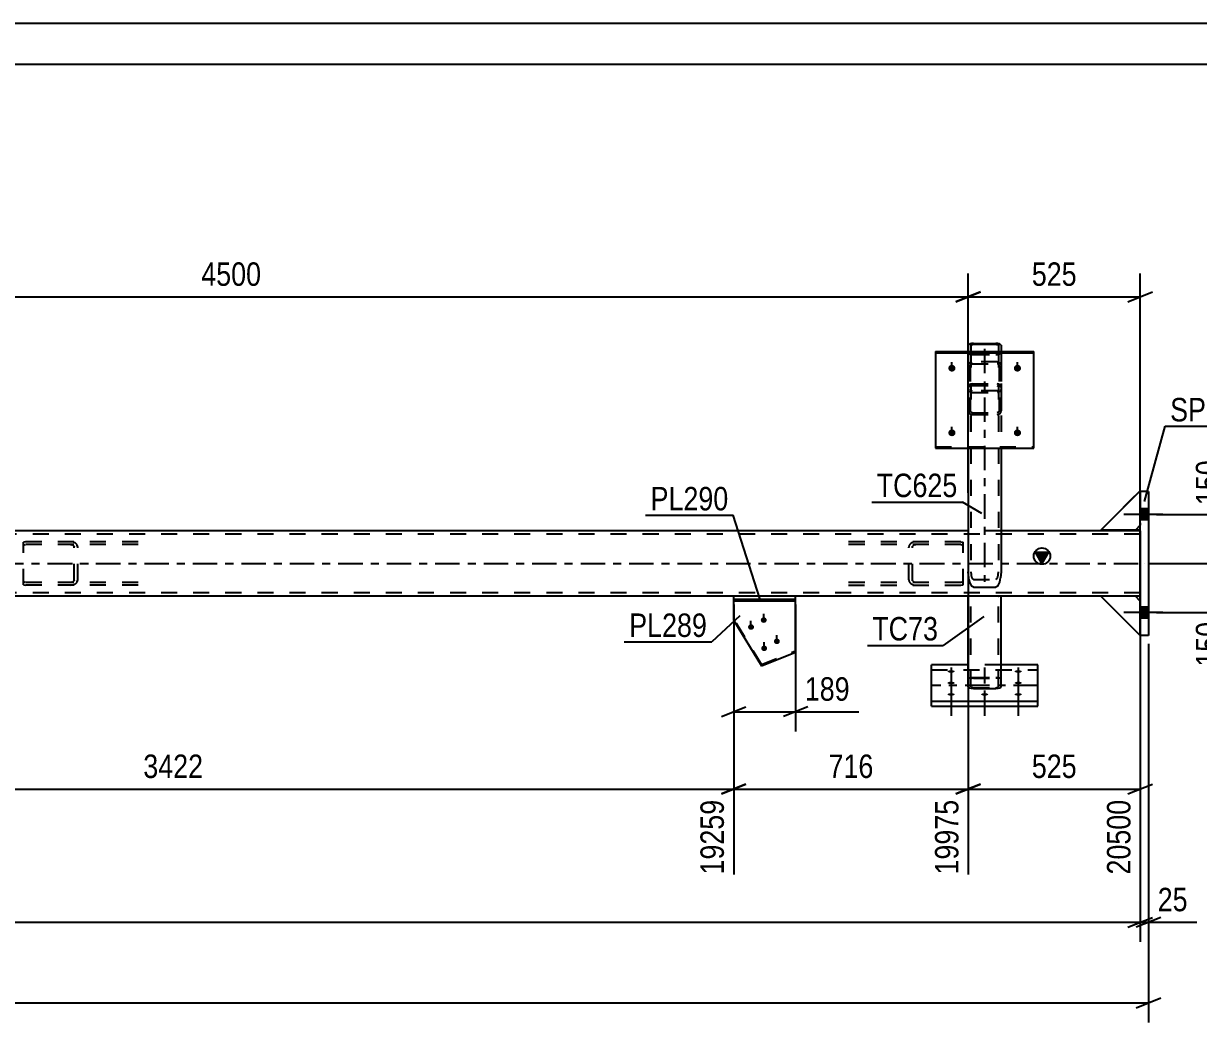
# Model space of a CAD drawing. Header units: millimetres. Extents: x -135 to 1054, y -647 to 194.
# Drawn here: x 684.2 to 827.7, y 72 to 194 of the extents above; entities that cross this region are included whole.
import ezdxf

# ---------------------------------------------------------------- set-up
doc = ezdxf.new("R2010")
doc.units = ezdxf.units.MM
doc.linetypes.add('DXK_LINE_DOT2', pattern=[3.9198, 1.9599, -1.9599])
doc.linetypes.add('DXK_LINE_DOT3', pattern=[5.9187, 2.979, -0.9799, 0.9799, -0.9799])
doc.styles.add('Arial Narrow', font='ARIALN.TTF', dxfattribs={"height": 0.2})

# ---------------------------------------------------------------- blocks, each defined once
blk = doc.blocks.new('Unknown-122571314-1162')
at = {"color": 5, "linetype": 'Continuous'}
for p, q in [((1054.37, 194), (-134.63, 194)), ((1049.37, 189), (-129.63, 189))]:
    blk.add_line(p, q, dxfattribs=at)
blk = doc.blocks.new('Bolt-122571314-6563 - 6554')
at = {"linetype": 'Continuous'}
for points in [[(797.47, 114.69), (797.38, 114.69), (797.29, 114.7), (797.21, 114.72), (797.15, 114.74), (797.09, 114.77), (797.05, 114.8), (797.04, 114.83), (797.04, 114.86), (797.05, 114.89), (797.09, 114.92), (797.15, 114.94), (797.21, 114.96), (797.29, 114.98), (797.38, 114.99), (797.47, 114.99), (797.56, 114.99), (797.65, 114.98), (797.73, 114.96), (797.8, 114.94), (797.85, 114.92), (797.89, 114.89), (797.91, 114.86), (797.91, 114.83), (797.89, 114.8), (797.85, 114.77), (797.8, 114.74), (797.73, 114.72), (797.65, 114.7), (797.56, 114.69)], [(805.67, 114.69), (805.58, 114.69), (805.49, 114.7), (805.41, 114.72), (805.35, 114.74), (805.29, 114.77), (805.25, 114.8), (805.24, 114.83), (805.24, 114.86), (805.25, 114.89), (805.29, 114.92), (805.35, 114.94), (805.41, 114.96), (805.49, 114.98), (805.58, 114.99), (805.67, 114.99), (805.76, 114.99), (805.85, 114.98), (805.93, 114.96), (806, 114.94), (806.05, 114.92), (806.09, 114.89), (806.11, 114.86), (806.11, 114.83), (806.09, 114.8), (806.05, 114.77), (806, 114.74), (805.93, 114.72), (805.85, 114.7), (805.76, 114.69)], [(797.47, 113.29), (797.38, 113.29), (797.29, 113.3), (797.21, 113.32), (797.15, 113.34), (797.09, 113.36), (797.05, 113.39), (797.04, 113.42), (797.04, 113.46), (797.05, 113.49), (797.09, 113.51), (797.15, 113.54), (797.21, 113.56), (797.29, 113.58), (797.38, 113.59), (797.47, 113.59), (797.56, 113.59), (797.65, 113.58), (797.73, 113.56), (797.8, 113.54), (797.85, 113.51), (797.89, 113.49), (797.91, 113.46), (797.91, 113.42), (797.89, 113.39), (797.85, 113.36), (797.8, 113.34), (797.73, 113.32), (797.65, 113.3), (797.56, 113.29)], [(805.67, 113.29), (805.58, 113.29), (805.49, 113.3), (805.41, 113.32), (805.35, 113.34), (805.29, 113.36), (805.25, 113.39), (805.24, 113.42), (805.24, 113.46), (805.25, 113.49), (805.29, 113.51), (805.35, 113.54), (805.41, 113.56), (805.49, 113.58), (805.58, 113.59), (805.67, 113.59), (805.76, 113.59), (805.85, 113.58), (805.93, 113.56), (806, 113.54), (806.05, 113.51), (806.09, 113.49), (806.11, 113.46), (806.11, 113.42), (806.09, 113.39), (806.05, 113.36), (806, 113.34), (805.93, 113.32), (805.85, 113.3), (805.76, 113.29)], [(797.47, 111.89), (797.38, 111.89), (797.29, 111.9), (797.21, 111.92), (797.15, 111.94), (797.09, 111.96), (797.05, 111.99), (797.04, 112.02), (797.04, 112.05), (797.05, 112.08), (797.09, 112.11), (797.15, 112.14), (797.21, 112.16), (797.29, 112.17), (797.38, 112.18), (797.47, 112.19), (797.56, 112.18), (797.65, 112.17), (797.73, 112.16), (797.8, 112.14), (797.85, 112.11), (797.89, 112.08), (797.91, 112.05), (797.91, 112.02), (797.89, 111.99), (797.85, 111.96), (797.8, 111.94), (797.73, 111.92), (797.65, 111.9), (797.56, 111.89)], [(801.57, 111.89), (801.48, 111.89), (801.39, 111.9), (801.31, 111.92), (801.25, 111.94), (801.19, 111.96), (801.15, 111.99), (801.14, 112.02), (801.14, 112.05), (801.15, 112.08), (801.19, 112.11), (801.25, 112.14), (801.31, 112.16), (801.39, 112.17), (801.48, 112.18), (801.57, 112.19), (801.66, 112.18), (801.75, 112.17), (801.83, 112.16), (801.9, 112.14), (801.95, 112.11), (801.99, 112.08), (802.01, 112.05), (802.01, 112.02), (801.99, 111.99), (801.95, 111.96), (801.9, 111.94), (801.83, 111.92), (801.75, 111.9), (801.66, 111.89)], [(805.67, 111.89), (805.58, 111.89), (805.49, 111.9), (805.41, 111.92), (805.35, 111.94), (805.29, 111.96), (805.25, 111.99), (805.24, 112.02), (805.24, 112.05), (805.25, 112.08), (805.29, 112.11), (805.35, 112.14), (805.41, 112.16), (805.49, 112.17), (805.58, 112.18), (805.67, 112.19), (805.76, 112.18), (805.85, 112.17), (805.93, 112.16), (806, 112.14), (806.05, 112.11), (806.09, 112.08), (806.11, 112.05), (806.11, 112.02), (806.09, 111.99), (806.05, 111.96), (806, 111.94), (805.93, 111.92), (805.85, 111.9), (805.76, 111.89)]]:
    blk.add_hatch(color=1, dxfattribs=at).paths.add_polyline_path(points)
at = {"color": 1, "linetype": 'Continuous'}
for p, q in [((797.47, 115.33), (797.47, 112.21)), ((805.67, 115.33), (805.67, 112.21)), ((797.47, 113.93), (797.47, 110.81)), ((805.67, 113.93), (805.67, 110.81)), ((797.47, 112.53), (797.47, 109.41)), ((801.57, 112.53), (801.57, 109.41)), ((805.67, 112.53), (805.67, 109.41))]:
    blk.add_line(p, q, dxfattribs=at)
at = {"color": 1, "linetype": 'DXK_LINE_DOT2'}
blk.add_line((801.57, 115.33), (801.57, 112.21), dxfattribs=at)
blk = doc.blocks.new('Part-122571314-6622 - 6554')
at = {"color": 2, "linetype": 'Continuous'}
for p, q in [((820.57, 119.23), (820.57, 136.83)), ((821.57, 136.83), (820.57, 136.83)), ((821.57, 136.83), (821.57, 119.23)), ((821.57, 119.23), (820.57, 119.23))]:
    blk.add_line(p, q, dxfattribs=at)
at = {"color": 7, "linetype": 'DXK_LINE_DOT3'}
blk.add_line((821.07, 128.03), (821.07, 128.03), dxfattribs=at)
blk = doc.blocks.new('Bolt-122571314-6562 - 6554')
at = {"linetype": 'Continuous'}
for points in [[(797.57, 152.3), (797.66, 152.29), (797.75, 152.26), (797.83, 152.22), (797.9, 152.16), (797.95, 152.09), (797.99, 152.01), (798.01, 151.93), (798.01, 151.84), (797.99, 151.76), (797.95, 151.68), (797.9, 151.61), (797.83, 151.55), (797.75, 151.51), (797.66, 151.48), (797.57, 151.47), (797.48, 151.48), (797.39, 151.51), (797.31, 151.55), (797.25, 151.61), (797.19, 151.68), (797.16, 151.76), (797.14, 151.84), (797.14, 151.93), (797.16, 152.01), (797.19, 152.09), (797.25, 152.16), (797.31, 152.22), (797.39, 152.26), (797.48, 152.29)], [(797.57, 144.41), (797.66, 144.4), (797.75, 144.37), (797.83, 144.33), (797.9, 144.27), (797.95, 144.2), (797.99, 144.12), (798.01, 144.04), (798.01, 143.95), (797.99, 143.86), (797.95, 143.79), (797.9, 143.72), (797.83, 143.66), (797.75, 143.61), (797.66, 143.59), (797.57, 143.58), (797.48, 143.59), (797.39, 143.61), (797.31, 143.66), (797.25, 143.72), (797.19, 143.79), (797.16, 143.86), (797.14, 143.95), (797.14, 144.04), (797.16, 144.12), (797.19, 144.2), (797.25, 144.27), (797.31, 144.33), (797.39, 144.37), (797.48, 144.4)]]:
    blk.add_hatch(color=1, dxfattribs=at).paths.add_polyline_path(points)
at = {"color": 1, "linetype": 'Continuous'}
for p, q in [((797.57, 151.54), (797.57, 152.61)), ((797.57, 143.65), (797.57, 144.72))]:
    blk.add_line(p, q, dxfattribs=at)
blk = doc.blocks.new('Part-122571314-6634 - 6554')
at = {"color": 7, "linetype": 'DXK_LINE_DOT2'}
for p, q in [((684.47, 130.67), (684.21, 130.63)), ((684.21, 125.43), (684.21, 130.63)), ((698.2, 130.67), (684.47, 130.67)), ((690.3, 130.62), (689.96, 130.67)), ((684.21, 130.28), (684.3, 130.33)), ((684.3, 130.33), (684.47, 130.35)), ((698.2, 130.35), (684.47, 130.35)), ((689.96, 130.35), (690.13, 130.33)), ((690.37, 130.15), (690.4, 130.03)), ((690.4, 126.03), (690.4, 130.03)), ((690.84, 130.03), (690.77, 130.28)), ((690.84, 126.03), (690.84, 130.03)), ((684.3, 125.74), (684.21, 125.78)), ((684.21, 125.43), (684.47, 125.39)), ((684.47, 125.71), (684.3, 125.74)), ((698.2, 125.71), (684.47, 125.71)), ((698.2, 125.39), (684.47, 125.39)), ((690.13, 125.74), (689.96, 125.71)), ((689.96, 125.39), (690.3, 125.44)), ((690.4, 126.03), (690.37, 125.91)), ((690.77, 125.79), (690.84, 126.03))]:
    blk.add_line(p, q, dxfattribs=at)
at = {"color": 7, "linetype": 'DXK_LINE_DOT3'}
blk.add_line((687.22, 128.03), (695.45, 128.03), dxfattribs=at)
at = {"color": 7, "linetype": 'DXK_LINE_DOT2'}
for centre, radius, start, end in [((690.1, 129.85), 0.802, 32.4104, 75.4453), ((690.03, 129.94), 0.401, 32.4104, 75.4453), ((690.03, 126.12), 0.401, 284.5547, 327.5896), ((690.1, 126.22), 0.802, 284.5547, 327.5896)]:
    blk.add_arc(centre, radius, start, end, dxfattribs=at)
blk = doc.blocks.new('Part-122571314-6579 - 6554')
at = {"color": 2, "linetype": 'Continuous'}
for p, q in [((778.49, 124.03), (770.93, 124.03)), ((770.93, 123.63), (770.93, 124.03)), ((778.49, 123.63), (770.93, 123.63)), ((778.49, 123.63), (778.49, 124.03))]:
    blk.add_line(p, q, dxfattribs=at)
blk = doc.blocks.new('Part-122571314-6582 - 6554')
at = {"color": 7, "linetype": 'DXK_LINE_DOT2'}
for p, q in [((799.57, 152.21), (799.61, 152.39)), ((799.57, 152.21), (799.57, 146.67)), ((799.61, 152.39), (799.71, 152.53)), ((799.71, 152.53), (799.87, 152.63)), ((799.83, 152.3), (799.81, 152.21)), ((799.81, 152.21), (799.81, 146.67)), ((799.88, 152.37), (799.83, 152.3)), ((799.87, 152.63), (800.05, 152.66)), ((799.96, 152.42), (799.88, 152.37)), ((800.05, 152.44), (799.96, 152.42)), ((803.09, 152.66), (800.05, 152.66)), ((800.05, 152.44), (803.09, 152.44)), ((803.09, 152.66), (803.28, 152.63)), ((803.18, 152.42), (803.09, 152.44)), ((803.26, 152.37), (803.18, 152.42)), ((803.31, 152.3), (803.26, 152.37)), ((803.28, 152.63), (803.43, 152.53)), ((803.33, 152.21), (803.31, 152.3)), ((803.33, 152.21), (803.33, 146.67)), ((803.43, 152.53), (803.54, 152.39)), ((803.54, 152.39), (803.57, 152.21)), ((803.57, 152.21), (803.57, 146.67)), ((799.61, 149.7), (799.57, 149.53)), ((799.61, 149.18), (799.57, 149.36)), ((799.71, 149.85), (799.61, 149.7)), ((799.87, 149.95), (799.71, 149.85)), ((799.81, 149.53), (799.83, 149.62)), ((799.81, 149.36), (799.83, 149.27)), ((799.83, 149.62), (799.88, 149.69)), ((799.83, 149.27), (799.88, 149.2)), ((800.05, 149.98), (799.87, 149.95)), ((799.88, 149.69), (799.96, 149.74)), ((799.96, 149.74), (800.05, 149.76)), ((800.05, 149.98), (803.09, 149.98)), ((800.05, 149.76), (803.09, 149.76)), ((803.28, 149.95), (803.09, 149.98)), ((803.09, 149.76), (803.18, 149.74)), ((803.18, 149.74), (803.26, 149.69)), ((803.26, 149.69), (803.31, 149.62)), ((803.26, 149.2), (803.31, 149.27)), ((803.43, 149.85), (803.28, 149.95)), ((803.31, 149.62), (803.33, 149.53)), ((803.31, 149.27), (803.33, 149.36)), ((803.54, 149.7), (803.43, 149.85)), ((803.57, 149.53), (803.54, 149.7)), ((803.57, 149.36), (803.54, 149.18)), ((799.71, 149.04), (799.61, 149.18)), ((799.87, 148.94), (799.71, 149.04)), ((800.05, 148.9), (799.87, 148.94)), ((799.88, 149.2), (799.96, 149.15)), ((799.96, 149.15), (800.05, 149.13)), ((803.09, 149.13), (800.05, 149.13)), ((800.05, 148.9), (803.09, 148.9)), ((803.09, 149.13), (803.18, 149.15)), ((803.28, 148.94), (803.09, 148.9)), ((803.18, 149.15), (803.26, 149.2)), ((803.43, 149.04), (803.28, 148.94)), ((803.54, 149.18), (803.43, 149.04)), ((799.57, 146.67), (799.61, 146.5)), ((799.61, 146.5), (799.71, 146.35)), ((799.71, 146.35), (799.87, 146.26)), ((799.83, 146.59), (799.81, 146.67)), ((799.88, 146.51), (799.83, 146.59)), ((799.96, 146.47), (799.88, 146.51)), ((800.05, 146.45), (799.96, 146.47)), ((800.05, 146.45), (803.09, 146.45)), ((803.18, 146.47), (803.09, 146.45)), ((803.26, 146.51), (803.18, 146.47)), ((803.31, 146.59), (803.26, 146.51)), ((803.28, 146.26), (803.43, 146.35)), ((803.33, 146.67), (803.31, 146.59)), ((803.43, 146.35), (803.54, 146.5)), ((803.54, 146.5), (803.57, 146.67)), ((799.87, 146.26), (800.05, 146.22)), ((800.05, 146.22), (803.09, 146.22)), ((803.09, 146.22), (803.28, 146.26))]:
    blk.add_line(p, q, dxfattribs=at)
blk = doc.blocks.new('Part-122571314-6591 - 6554')
at = {"color": 2, "linetype": 'Continuous'}
for p, q in [((799.62, 154.78), (799.57, 154.7)), ((799.57, 154.7), (799.57, 153.93)), ((799.76, 154.86), (799.62, 154.78)), ((799.97, 154.9), (799.76, 154.86)), ((799.89, 154.7), (799.92, 154.74)), ((799.89, 154.7), (799.89, 153.93)), ((799.92, 154.74), (799.99, 154.78)), ((800.21, 154.92), (799.97, 154.9)), ((799.99, 154.78), (800.09, 154.8)), ((800.09, 154.8), (800.21, 154.81)), ((800.21, 154.92), (802.93, 154.92)), ((800.21, 154.81), (802.93, 154.81)), ((803.18, 154.9), (802.93, 154.92)), ((802.93, 154.81), (803.06, 154.8)), ((803.06, 154.8), (803.16, 154.78)), ((803.16, 154.78), (803.23, 154.74)), ((803.39, 154.86), (803.18, 154.9)), ((803.23, 154.74), (803.25, 154.7)), ((803.25, 154.7), (803.25, 153.93)), ((803.52, 154.78), (803.39, 154.86)), ((803.57, 154.7), (803.52, 154.78)), ((803.57, 154.7), (803.57, 153.93)), ((799.57, 142.11), (799.57, 127)), ((803.57, 142.11), (803.57, 127)), ((799.62, 126.28), (799.57, 127)), ((803.57, 127), (803.52, 126.28)), ((800.21, 125.13), (799.97, 125.27)), ((800.21, 125.13), (802.93, 125.13)), ((803.18, 125.27), (802.93, 125.13))]:
    blk.add_line(p, q, dxfattribs=at)
at = {"color": 7, "linetype": 'DXK_LINE_DOT2'}
for p, q in [((799.57, 153.93), (799.57, 142.11)), ((799.57, 153.77), (799.62, 153.69)), ((799.62, 153.69), (799.76, 153.62)), ((799.76, 153.62), (799.97, 153.57)), ((799.89, 153.93), (799.89, 127)), ((799.92, 153.73), (799.89, 153.77)), ((799.99, 153.69), (799.92, 153.73)), ((799.97, 153.57), (800.21, 153.55)), ((800.09, 153.67), (799.99, 153.69)), ((800.21, 153.66), (800.09, 153.67)), ((800.21, 153.66), (802.93, 153.66)), ((800.21, 153.55), (802.93, 153.55)), ((803.06, 153.67), (802.93, 153.66)), ((802.93, 153.55), (803.18, 153.57)), ((803.16, 153.69), (803.06, 153.67)), ((803.23, 153.73), (803.16, 153.69)), ((803.18, 153.57), (803.39, 153.62)), ((803.25, 153.77), (803.23, 153.73)), ((803.25, 153.93), (803.25, 127)), ((803.39, 153.62), (803.52, 153.69)), ((803.52, 153.69), (803.57, 153.77)), ((803.57, 153.93), (803.57, 142.11)), ((803.57, 132.03), (799.57, 132.03)), ((799.89, 127), (799.92, 126.64)), ((803.23, 126.64), (803.25, 127)), ((800.09, 126.14), (800.21, 126.07)), ((800.21, 126.07), (802.93, 126.07)), ((802.93, 126.07), (803.06, 126.14))]:
    blk.add_line(p, q, dxfattribs=at)
at = {"color": 7, "linetype": 'DXK_LINE_DOT3'}
blk.add_line((801.57, 154.24), (801.57, 125.81), dxfattribs=at)
at = {"color": 2, "linetype": 'Continuous'}
for centre, start, end in [((801.79, 126.46), 184.648, 213.1155), ((801.35, 126.46), 326.8845, 355.352)]:
    blk.add_arc(centre, 2.18, start, end, dxfattribs=at)
at = {"color": 7, "linetype": 'DXK_LINE_DOT2'}
for centre, start, end in [((801, 126.73), 184.648, 213.1155), ((802.14, 126.73), 326.8845, 355.352)]:
    blk.add_arc(centre, 1.09, start, end, dxfattribs=at)
blk = doc.blocks.new('Part-122571314-6635 - 6554')
at = {"color": 7, "linetype": 'DXK_LINE_DOT2'}
for p, q in [((798.68, 130.67), (784.95, 130.67)), ((793.18, 130.67), (792.85, 130.62)), ((798.68, 130.67), (798.93, 130.63)), ((798.93, 125.43), (798.93, 130.63)), ((798.68, 130.35), (784.95, 130.35)), ((792.37, 130.28), (792.31, 130.03)), ((792.31, 126.03), (792.31, 130.03)), ((792.75, 130.03), (792.78, 130.15)), ((792.75, 126.03), (792.75, 130.03)), ((793.02, 130.33), (793.18, 130.35)), ((798.68, 130.35), (798.84, 130.33)), ((798.84, 130.33), (798.93, 130.28)), ((798.68, 125.71), (784.95, 125.71)), ((784.95, 125.39), (798.68, 125.39)), ((792.31, 126.03), (792.37, 125.79)), ((792.78, 125.91), (792.75, 126.03)), ((792.85, 125.44), (793.18, 125.39)), ((793.18, 125.71), (793.02, 125.74)), ((798.84, 125.74), (798.68, 125.71)), ((798.68, 125.39), (798.93, 125.43)), ((798.93, 125.78), (798.84, 125.74))]:
    blk.add_line(p, q, dxfattribs=at)
at = {"color": 7, "linetype": 'DXK_LINE_DOT3'}
blk.add_line((787.69, 128.03), (795.93, 128.03), dxfattribs=at)
at = {"color": 7, "linetype": 'DXK_LINE_DOT2'}
for centre, radius, start, end in [((793.05, 129.85), 0.802, 104.5547, 147.5896), ((793.12, 129.94), 0.401, 104.5547, 147.5896), ((793.05, 126.22), 0.802, 212.4104, 255.4453), ((793.12, 126.12), 0.401, 212.4104, 255.4453)]:
    blk.add_arc(centre, radius, start, end, dxfattribs=at)
blk = doc.blocks.new('Part-122571314-6647 - 6554')
at = {"color": 7, "linetype": 'DXK_LINE_DOT2'}
for p, q in [((770.93, 123.63), (770.93, 123.65)), ((770.93, 123.65), (778.49, 123.65)), ((770.93, 123.63), (770.93, 123.65)), ((778.49, 123.63), (778.49, 123.65)), ((778.49, 123.63), (778.49, 123.65)), ((774.34, 115.71), (770.93, 121.24)), ((774.34, 115.71), (778.49, 117.35)), ((774.34, 115.54), (774.34, 115.71))]:
    blk.add_line(p, q, dxfattribs=at)
at = {"color": 2, "linetype": 'Continuous'}
for p, q in [((770.93, 121.07), (770.93, 123.63)), ((770.93, 123.49), (778.49, 123.49)), ((778.49, 117.18), (778.49, 123.63)), ((770.93, 121.07), (774.34, 115.54)), ((774.34, 115.54), (778.49, 117.18))]:
    blk.add_line(p, q, dxfattribs=at)
blk = doc.blocks.new('Part-122571314-6656 - 6554')
at = {"linetype": 'Continuous'}
blk.add_hatch(color=2, dxfattribs=at).paths.add_polyline_path([(808.57, 128.03), (807.77, 129.43), (809.37, 129.43)])
at = {"color": 2, "linetype": 'Continuous'}
for p, q in [((799.57, 132.03), (623.58, 132.03)), ((820.57, 132.03), (803.57, 132.03)), ((820.57, 131.23), (820.57, 124.83)), ((808.57, 128.03), (807.77, 129.43)), ((807.77, 129.43), (809.37, 129.43)), ((809.37, 129.43), (808.57, 128.03)), ((770.93, 124.03), (641.76, 124.03)), ((799.63, 124.03), (778.49, 124.03)), ((815.77, 124.03), (803.51, 124.03)), ((820.57, 124.03), (819.97, 124.03))]:
    blk.add_line(p, q, dxfattribs=at)
at = {"color": 7, "linetype": 'DXK_LINE_DOT2'}
for p, q in [((803.57, 132.03), (799.57, 132.03)), ((820.57, 132.03), (820.57, 131.23)), ((820.57, 132.03), (820.57, 131.8)), ((820.57, 131.63), (0.57, 131.63)), ((820.57, 124.03), (820.57, 124.83)), ((820.57, 124.43), (0.57, 124.43)), ((778.49, 124.03), (770.93, 124.03)), ((803.51, 124.03), (799.63, 124.03)), ((819.97, 124.03), (815.77, 124.03))]:
    blk.add_line(p, q, dxfattribs=at)
at = {"color": 7, "linetype": 'DXK_LINE_DOT3'}
blk.add_line((0.57, 128.03), (820.57, 128.03), dxfattribs=at)
at = {"color": 2, "linetype": 'Continuous'}
blk.add_circle((808.57, 128.93), 1, dxfattribs=at)
blk = doc.blocks.new('Part-122571314-6707 - 6554')
at = {"color": 7, "linetype": 'DXK_LINE_DOT2'}
for p, q in [((815.77, 132.12), (820.57, 136.92)), ((820.57, 136.92), (820.57, 132.72)), ((819.97, 132.12), (815.77, 132.12)), ((820.57, 132.72), (819.97, 132.12))]:
    blk.add_line(p, q, dxfattribs=at)
at = {"color": 7, "linetype": 'DXK_LINE_DOT3'}
for p, q in [((815.77, 132.12), (820.57, 136.92)), ((820.57, 132.12), (815.77, 132.12))]:
    blk.add_line(p, q, dxfattribs=at)
blk = doc.blocks.new('Part-122571314-6710 - 6554')
at = {"color": 2, "linetype": 'Continuous'}
for p, q in [((815.77, 132.12), (820.57, 136.92)), ((820.57, 136.92), (820.57, 136.83)), ((819.97, 132.12), (815.77, 132.12)), ((820.57, 132.72), (819.97, 132.12))]:
    blk.add_line(p, q, dxfattribs=at)
at = {"color": 7, "linetype": 'DXK_LINE_DOT3'}
for p, q in [((815.77, 132.12), (820.57, 136.92)), ((820.57, 132.12), (815.77, 132.12))]:
    blk.add_line(p, q, dxfattribs=at)
at = {"color": 7, "linetype": 'DXK_LINE_DOT2'}
blk.add_line((820.57, 136.83), (820.57, 132.72), dxfattribs=at)
blk = doc.blocks.new('Part-122571314-6713 - 6554')
at = {"color": 7, "linetype": 'DXK_LINE_DOT2'}
for p, q in [((815.77, 132.12), (820.57, 136.92)), ((820.57, 136.92), (820.57, 132.72)), ((819.97, 132.12), (815.77, 132.12)), ((820.57, 132.72), (819.97, 132.12))]:
    blk.add_line(p, q, dxfattribs=at)
at = {"color": 7, "linetype": 'DXK_LINE_DOT3'}
for p, q in [((815.77, 132.12), (820.57, 136.92)), ((820.57, 132.12), (815.77, 132.12))]:
    blk.add_line(p, q, dxfattribs=at)
blk = doc.blocks.new('Part-122571314-6716 - 6554')
at = {"color": 7, "linetype": 'DXK_LINE_DOT2'}
for p, q in [((819.97, 124.03), (815.77, 124.03)), ((815.77, 124.03), (820.57, 119.23)), ((820.57, 123.43), (819.97, 124.03)), ((820.57, 119.23), (820.57, 123.43))]:
    blk.add_line(p, q, dxfattribs=at)
at = {"color": 7, "linetype": 'DXK_LINE_DOT3'}
for p, q in [((820.57, 124.03), (815.77, 124.03)), ((815.77, 124.03), (820.57, 119.23))]:
    blk.add_line(p, q, dxfattribs=at)
blk = doc.blocks.new('Part-122571314-6719 - 6554')
at = {"color": 2, "linetype": 'Continuous'}
for p, q in [((819.97, 124.03), (815.77, 124.03)), ((815.77, 124.03), (820.57, 119.23)), ((820.57, 123.43), (819.97, 124.03))]:
    blk.add_line(p, q, dxfattribs=at)
at = {"color": 7, "linetype": 'DXK_LINE_DOT3'}
for p, q in [((820.57, 124.03), (815.77, 124.03)), ((815.77, 124.03), (820.57, 119.23))]:
    blk.add_line(p, q, dxfattribs=at)
at = {"color": 7, "linetype": 'DXK_LINE_DOT2'}
blk.add_line((820.57, 119.23), (820.57, 123.43), dxfattribs=at)
blk = doc.blocks.new('Part-122571314-6722 - 6554')
at = {"color": 7, "linetype": 'DXK_LINE_DOT2'}
for p, q in [((819.97, 124.03), (815.77, 124.03)), ((815.77, 124.03), (820.57, 119.23)), ((820.57, 123.43), (819.97, 124.03)), ((820.57, 119.23), (820.57, 123.43))]:
    blk.add_line(p, q, dxfattribs=at)
at = {"color": 7, "linetype": 'DXK_LINE_DOT3'}
for p, q in [((820.57, 124.03), (815.77, 124.03)), ((815.77, 124.03), (820.57, 119.23))]:
    blk.add_line(p, q, dxfattribs=at)
blk = doc.blocks.new('Part-122571314-6745 - 6554')
at = {"color": 2, "linetype": 'Continuous'}
for p, q in [((795.07, 110.61), (795.07, 115.66)), ((799.57, 115.66), (795.07, 115.66)), ((808.07, 115.66), (803.57, 115.66)), ((808.07, 110.61), (808.07, 115.66)), ((795.07, 111.22), (808.07, 111.22)), ((795.07, 110.61), (808.07, 110.61))]:
    blk.add_line(p, q, dxfattribs=at)
at = {"color": 7, "linetype": 'DXK_LINE_DOT2'}
for p, q in [((795.07, 115.06), (808.07, 115.06)), ((803.57, 115.66), (799.57, 115.66))]:
    blk.add_line(p, q, dxfattribs=at)
at = {"color": 7, "linetype": 'DXK_LINE_DOT3'}
blk.add_line((808.07, 113.14), (795.07, 113.14), dxfattribs=at)
blk = doc.blocks.new('Bolt-122571314-6776 - 6554')
at = {"linetype": 'Continuous'}
for points in [[(805.57, 152.3), (805.66, 152.29), (805.75, 152.26), (805.83, 152.22), (805.9, 152.16), (805.95, 152.09), (805.99, 152.01), (806.01, 151.93), (806.01, 151.84), (805.99, 151.76), (805.95, 151.68), (805.9, 151.61), (805.83, 151.55), (805.75, 151.51), (805.66, 151.48), (805.57, 151.47), (805.48, 151.48), (805.39, 151.51), (805.31, 151.55), (805.25, 151.61), (805.19, 151.68), (805.16, 151.76), (805.14, 151.84), (805.14, 151.93), (805.16, 152.01), (805.19, 152.09), (805.25, 152.16), (805.31, 152.22), (805.39, 152.26), (805.48, 152.29)], [(805.57, 144.41), (805.66, 144.4), (805.75, 144.37), (805.83, 144.33), (805.9, 144.27), (805.95, 144.2), (805.99, 144.12), (806.01, 144.04), (806.01, 143.95), (805.99, 143.86), (805.95, 143.79), (805.9, 143.72), (805.83, 143.66), (805.75, 143.61), (805.66, 143.59), (805.57, 143.58), (805.48, 143.59), (805.39, 143.61), (805.31, 143.66), (805.25, 143.72), (805.19, 143.79), (805.16, 143.86), (805.14, 143.95), (805.14, 144.04), (805.16, 144.12), (805.19, 144.2), (805.25, 144.27), (805.31, 144.33), (805.39, 144.37), (805.48, 144.4)]]:
    blk.add_hatch(color=1, dxfattribs=at).paths.add_polyline_path(points)
at = {"color": 1, "linetype": 'Continuous'}
for p, q in [((805.57, 151.54), (805.57, 152.61)), ((805.57, 143.65), (805.57, 144.72))]:
    blk.add_line(p, q, dxfattribs=at)
blk = doc.blocks.new('Bolt-122571314-6779 - 6554')
at = {"linetype": 'Continuous'}
for points in [[(820.57, 134.69), (820.57, 133.37), (821.57, 133.37), (821.57, 134.69)], [(820.57, 134.69), (820.57, 133.37), (821.57, 133.37), (821.57, 134.69)], [(820.57, 122.69), (820.57, 121.37), (821.57, 121.37), (821.57, 122.69)], [(820.57, 122.69), (820.57, 121.37), (821.57, 121.37), (821.57, 122.69)]]:
    blk.add_hatch(color=1, dxfattribs=at).paths.add_polyline_path(points)
at = {"color": 1, "linetype": 'Continuous'}
for p, q in [((823.33, 134.03), (818.57, 134.03)), ((823.33, 134.03), (818.57, 134.03)), ((821.57, 134.69), (820.57, 134.69)), ((821.57, 134.69), (820.57, 134.69)), ((821.57, 133.37), (820.57, 133.37)), ((821.57, 133.37), (820.57, 133.37)), ((823.33, 122.03), (818.57, 122.03)), ((823.33, 122.03), (818.57, 122.03)), ((821.57, 122.69), (820.57, 122.69)), ((821.57, 122.69), (820.57, 122.69)), ((821.57, 121.37), (820.57, 121.37)), ((821.57, 121.37), (820.57, 121.37))]:
    blk.add_line(p, q, dxfattribs=at)
blk = doc.blocks.new('Part-122571314-6803 - 6554')
at = {"color": 2, "linetype": 'Continuous'}
for p, q in [((799.57, 112.97), (799.57, 124.03)), ((803.51, 124.03), (799.63, 124.03)), ((803.57, 112.97), (803.57, 124.03)), ((799.62, 112.89), (799.57, 112.97)), ((799.76, 112.82), (799.62, 112.89)), ((799.97, 112.77), (799.76, 112.82)), ((800.21, 112.76), (799.97, 112.77)), ((800.21, 112.76), (802.93, 112.76)), ((803.18, 112.77), (802.93, 112.76)), ((803.39, 112.82), (803.18, 112.77)), ((803.52, 112.89), (803.39, 112.82)), ((803.57, 112.97), (803.52, 112.89))]:
    blk.add_line(p, q, dxfattribs=at)
at = {"color": 7, "linetype": 'DXK_LINE_DOT2'}
for p, q in [((799.63, 124.03), (799.57, 124.03)), ((799.62, 124.03), (799.63, 124.03)), ((799.89, 112.97), (799.89, 124.03)), ((803.23, 124.03), (803.25, 124.03)), ((803.25, 112.97), (803.25, 124.03)), ((803.52, 124.03), (803.51, 124.03)), ((803.52, 124.03), (803.51, 124.03)), ((803.57, 124.03), (803.52, 124.03)), ((799.57, 113.9), (799.62, 113.99)), ((799.62, 113.99), (799.76, 114.06)), ((799.76, 114.06), (799.97, 114.11)), ((799.92, 113.95), (799.89, 113.9)), ((799.99, 113.98), (799.92, 113.95)), ((799.97, 114.11), (800.21, 114.12)), ((800.09, 114.01), (799.99, 113.98)), ((800.21, 114.01), (800.09, 114.01)), ((800.21, 114.12), (802.93, 114.12)), ((800.21, 114.01), (802.93, 114.01)), ((802.93, 114.12), (803.18, 114.11)), ((803.06, 114.01), (802.93, 114.01)), ((803.16, 113.98), (803.06, 114.01)), ((803.16, 113.98), (803.18, 113.97)), ((803.18, 114.11), (803.39, 114.06)), ((803.18, 113.97), (803.23, 113.95)), ((803.25, 113.9), (803.23, 113.95)), ((803.39, 114.06), (803.52, 113.99)), ((803.52, 113.99), (803.57, 113.9)), ((799.89, 112.97), (799.92, 112.93)), ((799.92, 112.93), (799.99, 112.9)), ((799.99, 112.9), (800.09, 112.87)), ((800.09, 112.87), (800.21, 112.86)), ((800.21, 112.86), (802.93, 112.86)), ((802.93, 112.86), (803.06, 112.87)), ((803.06, 112.87), (803.16, 112.9)), ((803.16, 112.9), (803.23, 112.93)), ((803.23, 112.93), (803.25, 112.97))]:
    blk.add_line(p, q, dxfattribs=at)
blk = doc.blocks.new('Bolt-122571314-6837 - 6554')
at = {"linetype": 'Continuous'}
for points in [[(773.04, 120.61), (773.12, 120.6), (773.19, 120.58), (773.26, 120.54), (773.31, 120.49), (773.36, 120.44), (773.39, 120.37), (773.4, 120.3), (773.4, 120.23), (773.39, 120.16), (773.36, 120.1), (773.31, 120.04), (773.26, 119.99), (773.19, 119.96), (773.12, 119.94), (773.04, 119.93), (772.97, 119.94), (772.9, 119.96), (772.83, 119.99), (772.78, 120.04), (772.73, 120.1), (772.7, 120.16), (772.69, 120.23), (772.69, 120.3), (772.7, 120.37), (772.73, 120.44), (772.78, 120.49), (772.83, 120.54), (772.9, 120.58), (772.97, 120.6)], [(774.6, 121.46), (774.68, 121.45), (774.75, 121.43), (774.81, 121.39), (774.87, 121.34), (774.91, 121.29), (774.94, 121.22), (774.96, 121.15), (774.96, 121.08), (774.94, 121.01), (774.91, 120.95), (774.87, 120.89), (774.81, 120.84), (774.75, 120.81), (774.68, 120.79), (774.6, 120.78), (774.53, 120.79), (774.45, 120.81), (774.39, 120.84), (774.33, 120.89), (774.29, 120.95), (774.26, 121.01), (774.24, 121.08), (774.24, 121.15), (774.26, 121.22), (774.29, 121.29), (774.33, 121.34), (774.39, 121.39), (774.45, 121.43), (774.53, 121.45)], [(774.65, 118.01), (774.72, 118), (774.8, 117.98), (774.86, 117.94), (774.92, 117.89), (774.96, 117.84), (774.99, 117.77), (775.01, 117.7), (775.01, 117.63), (774.99, 117.56), (774.96, 117.5), (774.92, 117.44), (774.86, 117.39), (774.8, 117.36), (774.72, 117.34), (774.65, 117.33), (774.57, 117.34), (774.5, 117.36), (774.44, 117.39), (774.38, 117.44), (774.34, 117.5), (774.31, 117.56), (774.29, 117.63), (774.29, 117.7), (774.31, 117.77), (774.34, 117.84), (774.38, 117.89), (774.44, 117.94), (774.5, 117.98), (774.57, 118)], [(776.21, 118.85), (776.28, 118.85), (776.35, 118.83), (776.42, 118.79), (776.47, 118.74), (776.52, 118.69), (776.55, 118.62), (776.56, 118.55), (776.56, 118.48), (776.55, 118.41), (776.52, 118.35), (776.47, 118.29), (776.42, 118.24), (776.35, 118.21), (776.28, 118.19), (776.21, 118.18), (776.13, 118.19), (776.06, 118.21), (775.99, 118.24), (775.94, 118.29), (775.89, 118.35), (775.86, 118.41), (775.85, 118.48), (775.85, 118.55), (775.86, 118.62), (775.89, 118.69), (775.94, 118.74), (775.99, 118.79), (776.06, 118.83), (776.13, 118.85)]]:
    blk.add_hatch(color=1, dxfattribs=at).paths.add_polyline_path(points)
at = {"color": 1, "linetype": 'Continuous'}
for p, q in [((773.04, 119.99), (773.04, 121.02)), ((774.6, 120.84), (774.6, 121.87)), ((776.21, 118.24), (776.21, 119.27)), ((774.65, 117.39), (774.65, 118.42))]:
    blk.add_line(p, q, dxfattribs=at)
blk = doc.blocks.new('Part-122571314-6840 - 6554')
at = {"color": 2, "linetype": 'Continuous'}
for p, q in [((795.57, 153.93), (795.57, 142.11)), ((795.57, 153.93), (807.57, 153.93)), ((795.57, 153.76), (807.57, 153.76)), ((807.57, 142.11), (807.57, 153.93)), ((795.57, 142.11), (807.57, 142.11))]:
    blk.add_line(p, q, dxfattribs=at)
at = {"color": 7, "linetype": 'DXK_LINE_DOT2'}
blk.add_line((795.57, 142.28), (807.57, 142.28), dxfattribs=at)
blk = doc.blocks.new('StraightDimension-122571314-25586 - 6554')
at = {"color": 7, "linetype": 'Continuous'}
for p, q in [((799.57, 136.68), (799.57, 163.45)), ((820.57, 133.12), (820.57, 163.45)), ((801.07, 161.2), (798.07, 160)), ((819.07, 160), (822.07, 161.2)), ((799.57, 160.6), (820.57, 160.6))]:
    blk.add_line(p, q, dxfattribs=at)
at = {"color": 0}
blk.add_wipeout([(813.41, 161.35), (813.41, 165.55), (806.73, 165.55), (806.73, 161.35)], dxfattribs=at)
at = {"color": 3, "style": 'Arial Narrow'}
blk.add_text('525', height=2.863, dxfattribs=at).set_placement((807.33, 161.95))
blk = doc.blocks.new('StraightDimension-122571314-25520 - 6554')
at = {"color": 7, "linetype": 'Continuous'}
for p, q in [((820.57, 118.23), (820.57, 81.8)), ((819.07, 83.6), (822.07, 84.8)), ((0.57, 84.2), (820.57, 84.2))]:
    blk.add_line(p, q, dxfattribs=at)
blk = doc.blocks.new('StraightDimension-122571314-26125 - 6554')
at = {"color": 7, "linetype": 'Continuous'}
for p, q in [((634.07, 123.03), (634.07, 85.54)), ((770.93, 122.83), (770.93, 90.04)), ((635.57, 101.08), (632.57, 99.88)), ((634.07, 100.48), (770.93, 100.48)), ((769.43, 99.88), (772.43, 101.08))]:
    blk.add_line(p, q, dxfattribs=at)
at = {"color": 0}
blk.add_wipeout([(706.75, 101.23), (706.75, 105.43), (698.24, 105.43), (698.24, 101.23)], dxfattribs=at)
at = {"color": 3, "style": 'Arial Narrow'}
blk.add_text('3422', height=2.863, dxfattribs=at).set_placement((698.84, 101.83))
at = {"color": 0, "linetype": 'Continuous'}
blk.add_wipeout([(770.33, 99.78), (766.13, 99.78), (766.13, 89.44), (770.33, 89.44)], dxfattribs=at)
at = {"color": 3, "linetype": 'Continuous', "style": 'Arial Narrow'}
blk.add_text('19259', height=2.863, rotation=90.0002, dxfattribs=at).set_placement((769.73, 90.04))
blk = doc.blocks.new('StraightDimension-122571314-26124 - 6554')
at = {"color": 7, "linetype": 'Continuous'}
for p, q in [((799.57, 133.87), (799.57, 90.04)), ((770.93, 122.83), (770.93, 90.04)), ((772.43, 101.08), (769.43, 99.88)), ((770.93, 100.48), (799.57, 100.48)), ((798.07, 99.88), (801.07, 101.08))]:
    blk.add_line(p, q, dxfattribs=at)
at = {"color": 0}
blk.add_wipeout([(788.59, 101.23), (788.59, 105.43), (781.91, 105.43), (781.91, 101.23)], dxfattribs=at)
at = {"color": 3, "style": 'Arial Narrow'}
blk.add_text('716', height=2.863, dxfattribs=at).set_placement((782.51, 101.83))
at = {"color": 0, "linetype": 'Continuous'}
blk.add_wipeout([(798.97, 99.78), (794.77, 99.78), (794.77, 89.44), (798.97, 89.44)], dxfattribs=at)
at = {"color": 3, "linetype": 'Continuous', "style": 'Arial Narrow'}
blk.add_text('19975', height=2.863, rotation=90.0002, dxfattribs=at).set_placement((798.37, 90.04))
blk = doc.blocks.new('StraightDimension-122571314-25519 - 6554')
at = {"color": 7, "linetype": 'Continuous'}
for p, q in [((820.57, 118.23), (820.57, 81.8)), ((821.57, 118.23), (821.57, 81.8)), ((819.07, 83.6), (822.07, 84.8)), ((823.07, 84.8), (820.07, 83.6)), ((820.57, 84.2), (821.57, 84.2)), ((821.57, 84.2), (827.48, 84.2)), ((821.57, 84.2), (827.48, 84.2))]:
    blk.add_line(p, q, dxfattribs=at)
at = {"color": 0}
blk.add_wipeout([(826.95, 84.95), (826.95, 89.15), (822.1, 89.15), (822.1, 84.95)], dxfattribs=at)
at = {"color": 3, "style": 'Arial Narrow'}
blk.add_text('25', height=2.863, dxfattribs=at).set_placement((822.7, 85.55))
blk = doc.blocks.new('StraightDimension-122571314-7076 - 6554')
at = {"color": 7, "linetype": 'Continuous'}
for p, q in [((821.57, 118.23), (821.57, 71.96)), ((820.07, 73.76), (823.07, 74.96)), ((-0.43, 74.36), (821.57, 74.36))]:
    blk.add_line(p, q, dxfattribs=at)
blk = doc.blocks.new('StraightDimension-122571314-6931 - 6554')
at = {"color": 7, "linetype": 'Continuous'}
for p, q in [((830.97, 129.53), (832.17, 126.53)), ((821.57, 128.03), (833.97, 128.03)), ((831.57, 122.03), (831.57, 128.03)), ((832.17, 120.53), (830.97, 123.53)), ((822.57, 122.03), (833.97, 122.03)), ((831.57, 122.03), (831.57, 114.3)), ((831.57, 122.03), (831.57, 114.3))]:
    blk.add_line(p, q, dxfattribs=at)
at = {"color": 0}
blk.add_wipeout([(830.82, 121.51), (826.62, 121.51), (826.62, 114.82), (830.82, 114.82)], dxfattribs=at)
at = {"color": 3, "style": 'Arial Narrow'}
blk.add_text('150', height=2.863, rotation=90.0002, dxfattribs=at).set_placement((830.22, 115.42))
blk = doc.blocks.new('StraightDimension-122571314-6940 - 6554')
at = {"color": 7, "linetype": 'Continuous'}
for p, q in [((831.57, 134.03), (831.57, 141.77)), ((831.57, 134.03), (831.57, 141.77)), ((830.97, 135.53), (832.17, 132.53)), ((822.57, 134.03), (833.97, 134.03)), ((831.57, 128.03), (831.57, 134.03)), ((832.17, 126.53), (830.97, 129.53)), ((821.57, 128.03), (833.97, 128.03))]:
    blk.add_line(p, q, dxfattribs=at)
at = {"color": 0}
blk.add_wipeout([(830.82, 141.24), (826.62, 141.24), (826.62, 134.56), (830.82, 134.56)], dxfattribs=at)
at = {"color": 3, "style": 'Arial Narrow'}
blk.add_text('150', height=2.863, rotation=90.0002, dxfattribs=at).set_placement((830.22, 135.16))
blk = doc.blocks.new('StraightDimension-122571314-25587 - 6554')
at = {"color": 7, "linetype": 'Continuous'}
for p, q in [((619.58, 134.88), (619.58, 163.45)), ((799.57, 136.68), (799.57, 163.45)), ((621.08, 161.2), (618.08, 160)), ((798.07, 160), (801.07, 161.2)), ((619.58, 160.6), (799.57, 160.6))]:
    blk.add_line(p, q, dxfattribs=at)
at = {"color": 0}
blk.add_wipeout([(713.83, 161.35), (713.83, 165.55), (705.32, 165.55), (705.32, 161.35)], dxfattribs=at)
at = {"color": 3, "style": 'Arial Narrow'}
blk.add_text('4500', height=2.863, dxfattribs=at).set_placement((705.92, 161.95))
blk = doc.blocks.new('StraightDimension-122571314-26123 - 6554')
at = {"color": 7, "linetype": 'Continuous'}
for p, q in [((799.57, 133.87), (799.57, 90.04)), ((820.57, 131.12), (820.57, 90.04)), ((801.07, 101.08), (798.07, 99.88)), ((799.57, 100.48), (820.57, 100.48)), ((819.07, 99.88), (822.07, 101.08))]:
    blk.add_line(p, q, dxfattribs=at)
at = {"color": 0}
blk.add_wipeout([(813.41, 101.23), (813.41, 105.43), (806.73, 105.43), (806.73, 101.23)], dxfattribs=at)
at = {"color": 3, "style": 'Arial Narrow'}
blk.add_text('525', height=2.863, dxfattribs=at).set_placement((807.33, 101.83))
at = {"color": 0, "linetype": 'Continuous'}
blk.add_wipeout([(819.97, 99.78), (815.77, 99.78), (815.77, 89.44), (819.97, 89.44)], dxfattribs=at)
at = {"color": 3, "linetype": 'Continuous', "style": 'Arial Narrow'}
blk.add_text('20500', height=2.863, rotation=90.0002, dxfattribs=at).set_placement((819.37, 90.04))
blk = doc.blocks.new('StraightDimension-122571314-26306 - 6554')
at = {"color": 7, "linetype": 'Continuous'}
for p, q in [((770.93, 123.03), (770.93, 107.52)), ((778.49, 123.03), (778.49, 107.52)), ((769.43, 109.32), (772.43, 110.52)), ((779.99, 110.52), (776.99, 109.32)), ((770.93, 109.92), (778.49, 109.92)), ((778.49, 109.92), (786.22, 109.92)), ((778.49, 109.92), (786.22, 109.92))]:
    blk.add_line(p, q, dxfattribs=at)
at = {"color": 0}
blk.add_wipeout([(785.7, 110.67), (785.7, 114.87), (779.01, 114.87), (779.01, 110.67)], dxfattribs=at)
at = {"color": 3, "style": 'Arial Narrow'}
blk.add_text('189', height=2.863, dxfattribs=at).set_placement((779.61, 111.27))
blk = doc.blocks.new('Mark-122571314-6587 - 6554')
at = {"color": 0}
blk.add_wipeout([(798.25, 136.14), (798.25, 139.14), (788.39, 139.14), (788.39, 136.14)], dxfattribs=at)
blk.add_wipeout([(798.25, 136.14), (798.25, 139.14), (788.39, 139.14), (788.39, 136.14)], dxfattribs=at)
at = {"color": 30, "linetype": 'Continuous'}
for p in [(787.79, 135.54), (801.22, 134.12)]:
    blk.add_line(p, (798.85, 135.54), dxfattribs=at)
at = {"color": 3, "style": 'Arial Narrow'}
blk.add_text('TC625', height=2.863, dxfattribs=at).set_placement((788.39, 136.14))
blk = doc.blocks.new('Mark-122571314-6618 - 6554')
at = {"color": 0}
blk.add_wipeout([(830.43, 145.39), (830.43, 148.39), (824.22, 148.39), (824.22, 145.39)], dxfattribs=at)
blk.add_wipeout([(830.43, 145.39), (830.43, 148.39), (824.22, 148.39), (824.22, 145.39)], dxfattribs=at)
at = {"color": 30, "linetype": 'Continuous'}
for p, q in [((821.07, 135.6), (823.62, 144.79)), ((823.62, 144.79), (831.03, 144.79))]:
    blk.add_line(p, q, dxfattribs=at)
at = {"color": 3, "style": 'Arial Narrow'}
blk.add_text('SP6', height=2.863, dxfattribs=at).set_placement((824.22, 145.39))
blk = doc.blocks.new('Mark-122571314-6799 - 6554')
at = {"color": 0}
blk.add_wipeout([(795.89, 118.63), (795.89, 121.63), (787.85, 121.63), (787.85, 118.63)], dxfattribs=at)
blk.add_wipeout([(795.89, 118.63), (795.89, 121.63), (787.85, 121.63), (787.85, 118.63)], dxfattribs=at)
at = {"color": 30, "linetype": 'Continuous'}
for p in [(801.48, 121.56), (787.25, 118.03)]:
    blk.add_line(p, (796.49, 118.03), dxfattribs=at)
at = {"color": 3, "style": 'Arial Narrow'}
blk.add_text('TC73', height=2.863, dxfattribs=at).set_placement((787.85, 118.63))
blk = doc.blocks.new('Mark-122571314-29226 - 6554')
at = {"color": 0}
blk.add_wipeout([(770.28, 134.52), (770.28, 137.52), (760.78, 137.52), (760.78, 134.52)], dxfattribs=at)
blk.add_wipeout([(770.28, 134.52), (770.28, 137.52), (760.78, 137.52), (760.78, 134.52)], dxfattribs=at)
at = {"color": 30, "linetype": 'Continuous'}
for p in [(760.18, 133.92), (774.12, 123.74)]:
    blk.add_line(p, (770.88, 133.92), dxfattribs=at)
at = {"color": 3, "style": 'Arial Narrow'}
blk.add_text('PL290', height=2.863, dxfattribs=at).set_placement((760.78, 134.52))
blk = doc.blocks.new('Mark-122571314-29229 - 6554')
at = {"color": 0}
blk.add_wipeout([(767.67, 119.06), (767.67, 122.06), (758.17, 122.06), (758.17, 119.06)], dxfattribs=at)
blk.add_wipeout([(767.67, 119.06), (767.67, 122.06), (758.17, 122.06), (758.17, 119.06)], dxfattribs=at)
at = {"color": 30, "linetype": 'Continuous'}
for p in [(771.67, 121.63), (757.57, 118.46)]:
    blk.add_line(p, (768.27, 118.46), dxfattribs=at)
at = {"color": 3, "style": 'Arial Narrow'}
blk.add_text('PL289', height=2.863, dxfattribs=at).set_placement((758.17, 119.06))

msp = doc.modelspace()

# ---------------------------------------------------------------- block references
for name in ['Unknown-122571314-1162', 'Part-122571314-6840 - 6554', 'Part-122571314-6591 - 6554', 'Bolt-122571314-6562 - 6554', 'Part-122571314-6582 - 6554', 'Bolt-122571314-6776 - 6554', 'Part-122571314-6707 - 6554', 'Part-122571314-6710 - 6554', 'Part-122571314-6713 - 6554', 'Part-122571314-6622 - 6554', 'Bolt-122571314-6779 - 6554', 'Part-122571314-6656 - 6554', 'Part-122571314-6634 - 6554', 'Part-122571314-6635 - 6554', 'Part-122571314-6579 - 6554', 'Part-122571314-6647 - 6554', 'Part-122571314-6803 - 6554', 'Part-122571314-6716 - 6554', 'Part-122571314-6719 - 6554', 'Part-122571314-6722 - 6554', 'Bolt-122571314-6837 - 6554', 'Part-122571314-6745 - 6554', 'Bolt-122571314-6563 - 6554']:
    msp.add_blockref(name, (0, 0))

# ---------------------------------------------------------------- next in the draw order: block references
for name in ['StraightDimension-122571314-25586 - 6554', 'StraightDimension-122571314-25520 - 6554']:
    msp.add_blockref(name, (0, 0))

# ---------------------------------------------------------------- next in the draw order: block references
for name in ['StraightDimension-122571314-25587 - 6554', 'StraightDimension-122571314-26125 - 6554', 'StraightDimension-122571314-25519 - 6554']:
    msp.add_blockref(name, (0, 0))

# ---------------------------------------------------------------- next in the draw order: block references
msp.add_blockref('StraightDimension-122571314-26124 - 6554', (0, 0))

# ---------------------------------------------------------------- next in the draw order: block references
msp.add_blockref('StraightDimension-122571314-7076 - 6554', (0, 0))

# ---------------------------------------------------------------- next in the draw order: block references
for name in ['StraightDimension-122571314-6931 - 6554', 'StraightDimension-122571314-26306 - 6554']:
    msp.add_blockref(name, (0, 0))

# ---------------------------------------------------------------- next in the draw order: block references
for name in ['StraightDimension-122571314-6940 - 6554', 'Mark-122571314-29226 - 6554', 'Mark-122571314-29229 - 6554']:
    msp.add_blockref(name, (0, 0))

# ---------------------------------------------------------------- next in the draw order: block references
for name in ['Mark-122571314-6618 - 6554', 'StraightDimension-122571314-26123 - 6554']:
    msp.add_blockref(name, (0, 0))

# ---------------------------------------------------------------- next in the draw order: block references
for name in ['Mark-122571314-6587 - 6554', 'Mark-122571314-6799 - 6554']:
    msp.add_blockref(name, (0, 0))

doc.saveas('drawing.dxf')
